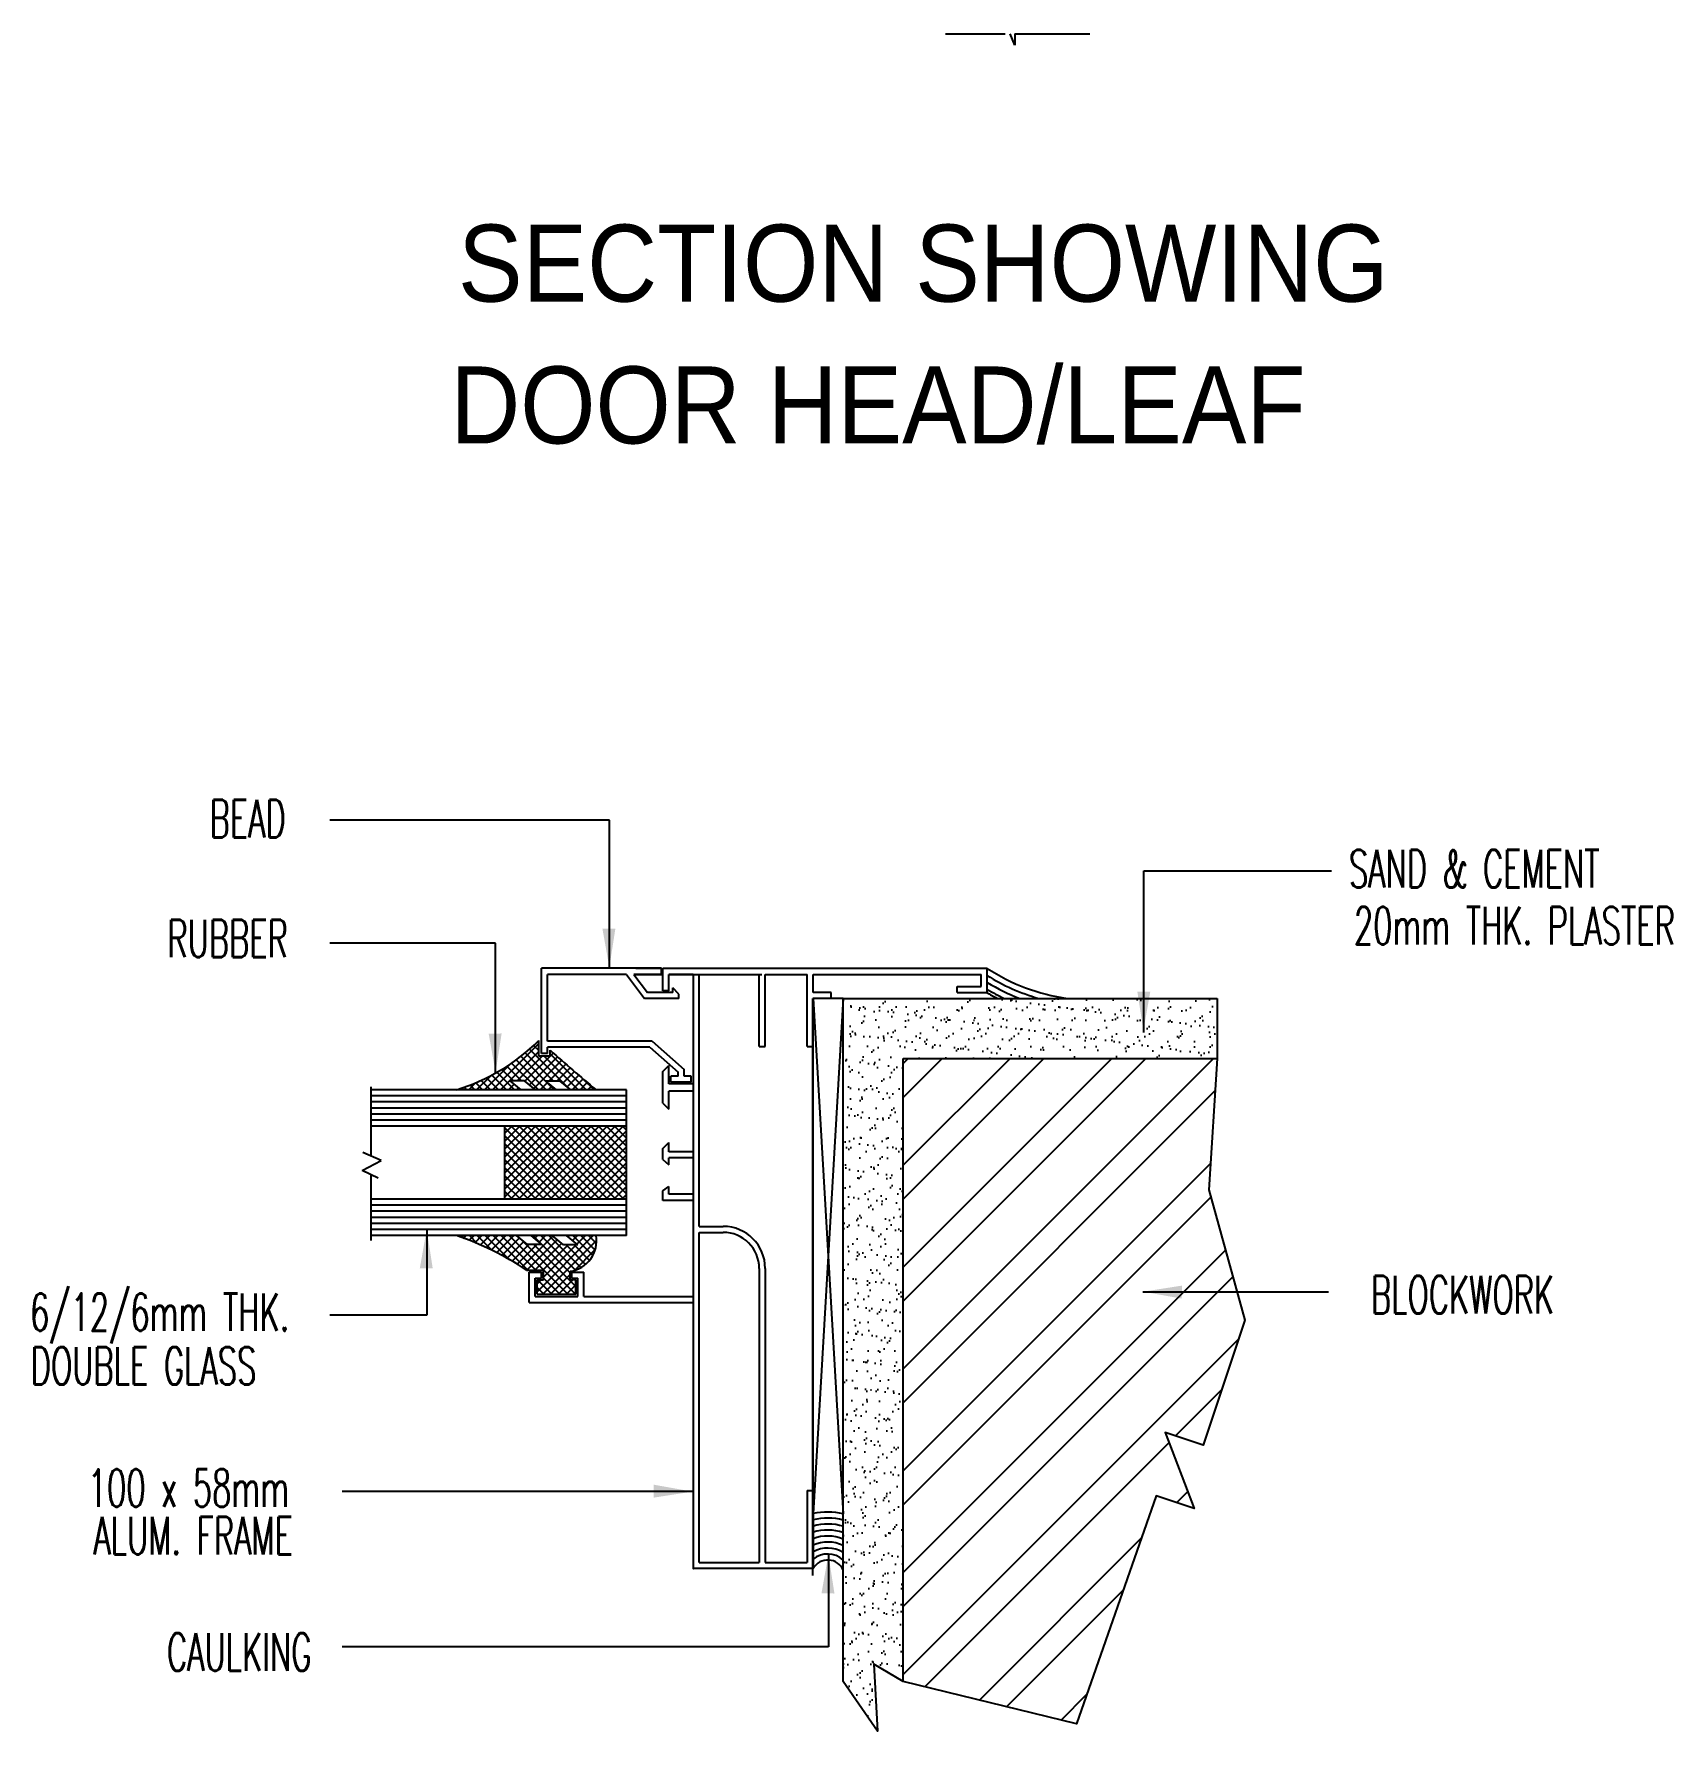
# Model space of a CAD drawing. Extents: x 16745 to 96825, y 100831 to 135285.
# Drawn here: x 18000 to 23462, y 118349 to 124006 of the extents above; entities that cross this region are included whole.
import ezdxf

# ---------------------------------------------------------------- set-up
doc = ezdxf.new("R2010")
doc.units = 0
doc.header["$LTSCALE"] = 1000
doc.header["$MEASUREMENT"] = 0
for name, color, linetype in [('CON-MARK', 7, 'CONTINUOUS'), ('F-NOTE', 2, 'CONTINUOUS'), ('Hatch', 11, 'CONTINUOUS'), ('TXT1', 2, 'CONTINUOUS'), ('WIN', 2, 'CONTINUOUS')]:
    doc.layers.add(name, color=color, linetype=linetype)
doc.styles.add('ROMANS', font='ROMANS.SHX', dxfattribs={"height": 100})
doc.styles.add('TTXT', font='swisse.ttf', dxfattribs={"width": 0.6})
pattern_1 = [(45, (-40202.127, 152714.155), (-13.258252, 13.258252), []), (135, (-40202.127, 152714.155), (-13.258252, -13.258252), [])]

msp = doc.modelspace()

# ---------------------------------------------------------------- hatches: boundary and pattern name
at = {"layer": 'Hatch', "linetype": 'Continuous'}
h = msp.add_hatch(dxfattribs=at)
h.set_pattern_fill('AR-SAND', color=4, scale=35, style=0)
h.set_pattern_definition([(142.5, (75200.774, 158811.06), (2.204768, 67.43883), [0, -53.2, 0, -59.5, 0, -56.875]), (172.5, (75200.77, 158811.06), (-61.94218, 98.77511), [0, -28.7, 0, -47.95, 0, -18.375]), (212.5, (75243.824, 158811.06), (-108.994965, 0.198067), [0, -17.5, 0, -63, 0, -82.25]), (222.5, (75243.82, 158811.06), (-105.21443, 30.71864), [0, -8.75, 0, -41.3, 0, -47.25])])
h.paths.add_polyline_path([(20698.6086, 118514.6756), (20812.8302, 118349.1298), (20800.7578, 118572.3538), (20898.6086, 118514.6756), (20898.6086, 120591.2982), (21945.0085, 120591.2982), (21945.0085, 120791.2982), (20698.6086, 120791.2982)])
at = {"layer": 'Hatch'}
h = msp.add_hatch(dxfattribs=at)
h.set_pattern_fill('NET', color=11, scale=150, angle=45, style=0)
h.set_pattern_definition(pattern_1)
h.paths.add_polyline_path([(19707.6422, 120515.345), (19755.4543, 120515.345), (19790.4595, 120486.5482), (19874.6086, 120486.5482, -0.007529457), (19721.4969, 120618.1732), (19721.4969, 120599.1648), (19683.4704, 120599.1648), (19683.4704, 120650.9124, -0.122710721), (19408.8586, 120486.5482), (19624.7569, 120486.5482), (19588.7866, 120516.1389), (19636.5987, 120516.1389), (19672.5689, 120486.5482), (19742.6474, 120486.5482)])
at = {"layer": 'Hatch', "linetype": 'Continuous'}
h = msp.add_hatch(dxfattribs=at)
h.set_pattern_fill('ANSI32', color=4, scale=640, angle=90, style=0)
h.set_pattern_definition([(45, (75200.77, 158811.06), (169.7056, -169.7056), []), (45, (75200.77, 158924.2), (169.7056, -169.7056), [])])
h.paths.add_polyline_path([(20898.6086, 118514.6756), (21476.8073, 118373.2621), (21742.3982, 119133.4304), (21869.1575, 119091.1989), (21772.5789, 119344.5883), (21899.3382, 119302.3567), (22038.1699, 119718.6394), (21917.4467, 120153.0213), (21945.0085, 120591.2982), (20898.6086, 120591.2982)])
at = {"layer": 'Hatch'}
h = msp.add_hatch(dxfattribs=at)
h.set_pattern_fill('NET', color=11, scale=150, angle=45, style=0)
h.set_pattern_definition(pattern_1)
h.paths.add_polyline_path([(19570.8586, 120365.0482), (19570.8586, 120122.0482), (19975.8586, 120122.0482), (19975.8586, 120365.0482)])
h = msp.add_hatch(dxfattribs=at)
h.set_pattern_fill('NET', color=11, scale=150, angle=45, style=0)
h.set_pattern_definition(pattern_1)
h.paths.add_polyline_path([(19699.9237, 119885.0316), (19699.9237, 119853.2116), (19678.3565, 119853.2116), (19678.3565, 119805.2806), (19807.6107, 119805.2806), (19807.6107, 119853.2116), (19788.6991, 119853.2116), (19788.6991, 119881.5558, 0.423328226), (19874.6086, 120000.5482), (19775.656, 120000.5482), (19813.5447, 119969.3792), (19765.7326, 119969.3792), (19727.8439, 120000.5482), (19657.7654, 120000.5482), (19693.7357, 119970.9574), (19645.9237, 119970.9574), (19609.9534, 120000.5482), (19408.8586, 120000.5482, -0.06753959), (19643.0848, 119885.0316)])

# ---------------------------------------------------------------- linework, layer by layer
at = {"layer": 'CON-MARK', "color": 7}
for p, q in [((21040.0531, 124005.851), (21238.9873, 124005.851)), ((21271.129, 124005.851), (21521.4107, 124005.851))]:
    msp.add_line(p, q, dxfattribs=at)
at = {"layer": 'CON-MARK', "color": 7, "linetype": 'Continuous'}
for p, q in [((21271.129, 123967.9458), (21255.0582, 124005.851)), ((21271.129, 124005.851), (21271.129, 123967.9458))]:
    msp.add_line(p, q, dxfattribs=at)
at = {"layer": 'Hatch', "color": 4}
for p, q in [((19918.963, 121385.6681), (18987.1395, 121385.6681)), ((19918.963, 120894.0469), (19918.963, 121385.6681)), ((21701.2041, 121216.8431), (22326.9449, 121216.8431)), ((21701.2041, 120677.4736), (21701.2041, 121216.8431)), ((19539.637, 120975.1035), (18987.1395, 120975.1035)), ((19539.637, 120544.4021), (19539.637, 120975.1035)), ((19310.0255, 120020.7982), (19310.0255, 119735.2311)), ((21698.113, 119813.633), (22316.9985, 119813.633)), ((19310.0255, 119735.2311), (18987.1395, 119735.2311)), ((20196.4058, 119147.2356), (19028.6113, 119147.2356)), ((20649.3266, 118937.42), (20649.3266, 118630.008)), ((20649.3266, 118630.008), (19028.6113, 118630.008))]:
    msp.add_line(p, q, dxfattribs=at)
at = {"layer": 'Hatch'}
for p, q in [((20598.6086, 120791.2982), (20698.6086, 119073.0055)), ((20698.6086, 120791.2982), (20598.6086, 119073.7629)), ((20698.6086, 120791.2982), (20658.6086, 120791.2982))]:
    msp.add_line(p, q, dxfattribs=at)
msp.add_lwpolyline([(21945.0085, 120791.2982), (21945.0085, 120591.2982), (21917.4467, 120153.0213), (22038.1699, 119718.6394), (21899.3382, 119302.3567), (21772.5789, 119344.5883), (21869.1575, 119091.1989), (21742.3982, 119133.4304), (21476.8073, 118373.2621), (20898.6086, 118514.6756), (20800.7578, 118572.3538), (20812.8302, 118349.1298), (20698.6086, 118514.6756)], dxfattribs=at)
for centre, radius, start, end in [((21537.6575, 121443.3204), 658.517, 236.9590294, 261.9463275), ((21537.6575, 121443.3204), 678.517, 238.0508019, 253.9357355), ((21537.6575, 121443.3204), 698.517, 239.0682965, 248.9772199), ((21558.5811, 121443.3204), 738.517, 238.848134, 241.9918068), ((21537.6575, 121443.3204), 718.517, 240.0192985, 245.1560586), ((20647.018, 118863.3753), 215.8852, 76.1741047, 102.9580025), ((20647.018, 118863.3753), 195.8852, 74.7297865, 104.3078338), ((20647.018, 118863.3753), 175.8852, 72.9431942, 105.9758971), ((20647.018, 118863.3753), 155.8852, 70.6734034, 108.0920906), ((20647.018, 118863.3753), 135.8852, 67.6871865, 110.8702087), ((20647.018, 118863.3753), 115.8852, 63.5646931, 114.6917241), ((20647.018, 118863.3753), 95.8852, 57.4493211, 120.3226123), ((20647.018, 118863.3753), 75.8852, 47.168041, 129.6375925), ((20647.018, 118863.3753), 55.8852, 22.608539, 150.0233732), ((20199.1086, 118891.7982), 0.5, 180, 270)]:
    msp.add_arc(centre, radius, start, end, dxfattribs=at)
at = {"layer": 'WIN'}
for p, q in [((19692.3586, 120608.0482), (19692.3586, 120891.5482)), ((20092.3432, 120891.5482), (19692.3586, 120891.5482)), ((20092.3432, 120891.2982), (20007.6086, 120891.2982)), ((20092.3432, 120871.2982), (20092.3432, 120891.5482)), ((20097.3586, 120871.2982), (20097.3586, 120891.5482)), ((20097.3586, 120816.1179), (20097.3586, 120891.5482)), ((21178.1086, 120891.2982), (20097.3586, 120891.2982)), ((21178.6086, 120811.2982), (21178.6086, 120890.7982)), ((19712.6086, 120648.5482), (19712.6086, 120871.2982)), ((19975.8586, 120871.2982), (19712.6086, 120871.2982)), ((19975.8586, 120871.2982), (20036.2346, 120790.2982)), ((20001.1151, 120871.2982), (20046.3971, 120810.5482)), ((20092.3432, 120871.2982), (20001.1151, 120871.2982)), ((20007.6086, 120871.2982), (20092.3432, 120871.2982)), ((20117.6086, 120871.2982), (20427.6086, 120871.2982)), ((20198.6086, 120871.2982), (20117.6086, 120871.2982)), ((20117.6086, 120816.1179), (20117.6086, 120871.2982)), ((20198.6086, 120871.2982), (20198.6086, 118891.7982)), ((20218.6086, 120031.2982), (20218.6086, 120871.2982)), ((20218.6086, 120871.2982), (20418.6086, 120871.2982)), ((20418.6086, 120631.2982), (20418.6086, 120871.2982)), ((20438.6086, 120871.2982), (20578.6086, 120871.2982)), ((20438.6086, 120631.2982), (20438.6086, 120871.2982)), ((20578.6086, 120631.2982), (20578.6086, 120871.2982)), ((20598.6086, 120871.2982), (21158.6086, 120871.2982)), ((20598.6086, 120811.2982), (20598.6086, 120871.2982)), ((21078.6086, 120811.2982), (21078.6086, 120831.2982)), ((21078.6086, 120831.2982), (21158.6086, 120831.2982)), ((21158.6086, 120831.2982), (21158.6086, 120871.2982)), ((20150.7608, 120790.2982), (20036.2346, 120790.2982)), ((20130.5108, 120810.5482), (20046.3971, 120810.5482)), ((20117.6086, 120816.1179), (20097.3586, 120816.1179)), ((20150.7608, 120805.805), (20130.5108, 120826.0432)), ((20130.5108, 120810.5482), (20130.5108, 120826.0432)), ((20150.7608, 120790.2982), (20150.7608, 120805.805)), ((20597.3586, 120649.5482), (20597.3586, 120791.2982)), ((20658.6086, 120811.2982), (20598.6086, 120811.2982)), ((20658.6086, 120791.2982), (20598.6086, 120791.2982)), ((20598.6086, 120631.2982), (20598.6086, 120791.2982)), ((20658.6086, 120791.2982), (20658.6086, 120811.2982)), ((21078.6086, 120811.2982), (21178.6086, 120811.2982)), ((19712.6086, 120608.0482), (19692.3586, 120608.0482)), ((20062.1123, 120648.5482), (19712.6086, 120648.5482)), ((19712.6086, 120608.0482), (19712.6086, 120628.2982)), ((20054.4256, 120628.2982), (19712.6086, 120628.2982)), ((20054.4256, 120628.2982), (20147.9836, 120545.3127)), ((20062.1123, 120648.5482), (20168.2336, 120554.4191)), ((20418.6086, 120631.2982), (20438.6086, 120631.2982)), ((20578.6086, 120631.2982), (20598.6086, 120631.2982)), ((20097.3586, 120547.2982), (20117.6086, 120567.5482)), ((20097.3586, 120441.9982), (20097.3586, 120547.2982)), ((20117.6086, 120506.7982), (20117.6086, 120567.5482)), ((20147.9836, 120531.7339), (20147.9836, 120545.3127)), ((20168.2336, 120531.7339), (20168.2336, 120554.4191)), ((19624.7569, 120486.5482), (19588.7866, 120516.1389)), ((19636.5987, 120516.1389), (19588.7866, 120516.1389)), ((19672.5689, 120486.5482), (19636.5987, 120516.1389)), ((19742.6474, 120486.5482), (19707.6422, 120515.345)), ((19755.4543, 120515.345), (19707.6422, 120515.345)), ((19790.4595, 120486.5482), (19755.4543, 120515.345)), ((20198.6086, 120506.7982), (20117.6086, 120506.7982)), ((20124.3707, 120511.4839), (20124.3707, 120531.7339)), ((20147.9836, 120531.7339), (20124.3707, 120531.7339)), ((20191.8466, 120511.4839), (20124.3707, 120511.4839)), ((20191.8466, 120531.7339), (20168.2336, 120531.7339)), ((20191.8466, 120511.4839), (20191.8466, 120531.7339)), ((19975.8586, 120486.5482), (19124.9008, 120486.5482)), ((19975.8586, 120466.2982), (19124.9008, 120466.2982)), ((19975.8586, 120446.0482), (19124.9008, 120446.0482)), ((19975.8586, 120000.5482), (19975.8586, 120486.5482)), ((20097.3586, 120441.9982), (20117.6086, 120421.7482)), ((20198.6086, 120482.4982), (20117.6086, 120482.4982)), ((20117.6086, 120421.7482), (20117.6086, 120482.4982)), ((19975.8586, 120425.7982), (19124.9008, 120425.7982)), ((19975.8586, 120405.5482), (19124.9008, 120405.5482)), ((19975.8586, 120385.2982), (19124.9008, 120385.2982)), ((19975.8586, 120365.0482), (19124.9008, 120365.0482)), ((19570.8586, 120122.0482), (19570.8586, 120365.0482)), ((20097.3586, 120291.1423), (20117.6086, 120311.3923)), ((20097.3586, 120254.023), (20097.3586, 120291.1423)), ((20117.6086, 120279.9982), (20117.6086, 120311.3923)), ((20198.6086, 120279.9982), (20117.6086, 120279.9982)), ((20097.3586, 120254.023), (20117.6086, 120236.3)), ((20198.6086, 120259.7482), (20117.6086, 120259.7482)), ((20117.6086, 120236.3), (20117.6086, 120259.7482)), ((20097.3586, 120149.3923), (20117.6086, 120164.6077)), ((20097.3586, 120117.9982), (20097.3586, 120149.3923)), ((20117.6086, 120138.2482), (20117.6086, 120164.6077)), ((19975.8586, 120122.0482), (19124.9008, 120122.0482)), ((19975.8586, 120101.7982), (19124.9008, 120101.7982)), ((20198.6086, 120117.9982), (20097.3586, 120117.9982)), ((20198.6086, 120138.2482), (20117.6086, 120138.2482)), ((19975.8586, 120081.5482), (19124.9008, 120081.5482)), ((19975.8586, 120061.2982), (19124.9008, 120061.2982)), ((19975.8586, 120041.0482), (19124.9008, 120041.0482)), ((19975.8586, 120020.7982), (19124.9008, 120020.7982)), ((19975.8586, 120000.5482), (19124.9008, 120000.5482)), ((19645.9237, 119970.9574), (19609.9534, 120000.5482)), ((19693.7357, 119970.9574), (19657.7654, 120000.5482)), ((19765.7326, 119969.3792), (19727.8439, 120000.5482)), ((19813.5447, 119969.3792), (19775.656, 120000.5482)), ((20218.6086, 120031.2982), (20298.6086, 120031.2982)), ((20218.6086, 120011.2982), (20298.6086, 120011.2982)), ((20218.6086, 118911.2982), (20218.6086, 120011.2982)), ((19693.7357, 119970.9574), (19645.9237, 119970.9574)), ((19813.5447, 119969.3792), (19765.7326, 119969.3792)), ((19651.8586, 119879.0482), (19692.3586, 119879.0482)), ((19651.8586, 119777.7982), (19651.8586, 119879.0482)), ((19692.3586, 119858.7982), (19692.3586, 119879.0482)), ((19793.6086, 119858.7982), (19793.6086, 119879.0482)), ((19793.6086, 119879.0482), (19834.1086, 119879.0482)), ((19834.1086, 119798.0482), (19834.1086, 119879.0482)), ((20418.6086, 119891.2982), (20418.6086, 118911.2982)), ((20438.6086, 119891.2982), (20438.6086, 118911.2982)), ((19672.1086, 119858.7982), (19692.3586, 119858.7982)), ((19672.1086, 119798.0482), (19672.1086, 119858.7982)), ((19793.6086, 119858.7982), (19813.8586, 119858.7982)), ((19813.8586, 119798.0482), (19813.8586, 119858.7982)), ((19651.8586, 119777.7982), (20198.6086, 119777.7982)), ((19672.1086, 119798.0482), (19813.8586, 119798.0482)), ((19834.1086, 119798.0482), (20198.6086, 119798.0482)), ((20578.6086, 119151.2982), (20598.6086, 119151.2982)), ((20578.6086, 119151.2982), (20578.6086, 118911.2982)), ((20598.6086, 119151.2982), (20598.6086, 118891.2982)), ((20218.6086, 118911.2982), (20418.6086, 118911.2982)), ((20438.6086, 118911.2982), (20578.6086, 118911.2982)), ((20598.6086, 118891.2982), (20199.1086, 118891.2982))]:
    msp.add_line(p, q, dxfattribs=at)
at = {"layer": 'WIN', "color": 11}
for p, q in [((20698.6086, 120791.2982), (20597.3586, 120791.2982)), ((19683.4704, 120599.1648), (19683.4704, 120650.9124)), ((19721.4969, 120599.1648), (19721.4969, 120618.1732)), ((20597.3586, 118867.5482), (20597.3586, 120649.5482)), ((20598.6086, 119151.2982), (20598.6086, 120631.2982)), ((19721.4969, 120599.1648), (19683.4704, 120599.1648)), ((19124.9008, 120265.6739), (19124.9008, 120496.1607)), ((19158.4155, 120250.7552), (19097.0142, 120278.0874)), ((19095.0631, 120217.5652), (19158.4155, 120250.7552)), ((19147.7511, 120192.179), (19095.0631, 120217.5652)), ((19124.9008, 119984.3874), (19124.9008, 120203.1888)), ((19643.0848, 119885.0316), (19699.9237, 119885.0316)), ((19699.9237, 119853.2116), (19699.9237, 119885.0316)), ((19788.6991, 119853.2116), (19788.6991, 119881.5558)), ((19678.3565, 119853.2116), (19699.9237, 119853.2116)), ((19678.3565, 119805.2806), (19678.3565, 119853.2116)), ((19807.6107, 119853.2116), (19788.6991, 119853.2116)), ((19807.6107, 119805.2806), (19807.6107, 119853.2116)), ((19678.3565, 119805.2806), (19807.6107, 119805.2806))]:
    msp.add_line(p, q, dxfattribs=at)
at = {"layer": 'WIN', "color": 6}
for p, q in [((20898.6086, 118514.6756), (20898.6086, 120591.2982)), ((20898.6086, 120591.2982), (21945.0085, 120591.2982))]:
    msp.add_line(p, q, dxfattribs=at)
at = {"layer": 'WIN', "color": 4}
msp.add_lwpolyline([(20698.6086, 118514.6756), (20698.6086, 120791.2982), (21945.0085, 120791.2982)], dxfattribs=at)
at = {"layer": 'WIN'}
for centre, radius, start in [((21178.1086, 120890.7982), 0.5, 0), ((20298.6086, 119891.2982), 140, 360), ((20298.6086, 119891.2982), 120, 360)]:
    msp.add_arc(centre, radius, start, 90, dxfattribs=at)
at = {"layer": 'WIN', "color": 11}
for centre, radius, start, end in [((19216.3457, 121119.7755), 661.8445, 286.9102502, 314.8935786), ((24168.1399, 125635.8299), 6704.4398, 228.45266605, 230.17825795), ((19100.334, 119079.7489), 971.1121, 56.0205067, 71.4759689), ((19773.9751, 119982.6946), 102.2049, 278.2830152, 10.060263)]:
    msp.add_arc(centre, radius, start, end, dxfattribs=at)
at = {"layer": 'WIN', "color": 2, "linetype": 'Continuous'}
for points in [[(19939.1245, 121023.8784), (19895.9272, 121023.3994), (19918.963, 120894.0469)], [(21679.3652, 120814.0776), (21722.5626, 120813.5985), (21699.5268, 120684.246)], [(19559.7985, 120674.2336), (19516.6011, 120673.7546), (19539.637, 120544.4021)], [(19330.187, 119890.9666), (19286.9897, 119891.4457), (19310.0255, 120020.7982)], [(21827.9446, 119833.7945), (21827.4655, 119790.5971), (21698.113, 119813.633)], [(20066.5742, 119127.0741), (20067.0533, 119170.2714), (20196.4058, 119147.2356)], [(20669.4881, 118807.5884), (20626.2908, 118808.0675), (20649.3266, 118937.42)]]:
    msp.add_solid(points, dxfattribs=at)

# ---------------------------------------------------------------- texts
at = {"layer": 'F-NOTE', "color": 2, "style": 'ROMANS', "width": 0.6}
for s, p in [('BEAD', (18586.3207, 121328.0348)), ('SAND & CEMENT ', (22385.0259, 121160.8476)), ('20mm THK. PLASTER', (22401.5222, 120971.115)), ('RUBBER', (18445.4001, 120928.099)), ('BLOCKWORK', (22458.3566, 119741.0594)), ('6/12/6mm THK.', (17987.6126, 119682.9474)), ('DOUBLE GLASS', (17990.0524, 119503.9213)), ('100 x 58mm', (18179.8967, 119096.8893)), ('ALUM. FRAME', (18198.6504, 118938.1614)), ('CAULKING', (18443.9647, 118549.9792))]:
    msp.add_text(s, height=125, dxfattribs=at).set_placement(p)
at = {"layer": 'TXT1', "color": 6, "style": 'TTXT', "width": 0.9}
for s, p in [('SECTION SHOWING ', (19414.3696, 123113.5935)), (' DOOR HEAD/LEAF ', (19299.0015, 122640.8528))]:
    msp.add_text(s, height=256.7565, dxfattribs=at).set_placement(p)

doc.saveas('drawing.dxf')
